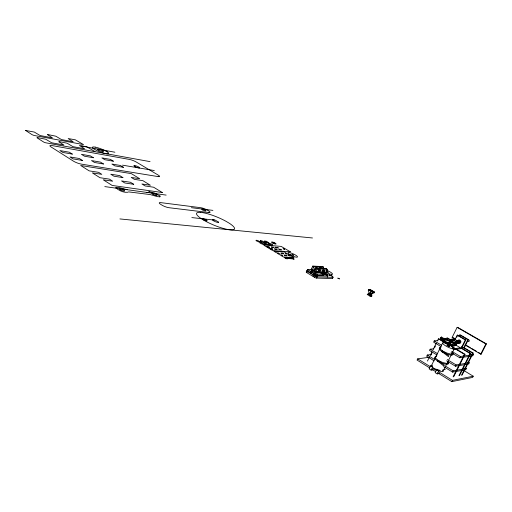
<?xml version="1.0" encoding="UTF-8"?>
<svg xmlns="http://www.w3.org/2000/svg" width="512" height="512" viewBox="0 0 512 512"><rect width="100%" height="100%" fill="white"/><g stroke="black" fill="none" stroke-linecap="round" stroke-linejoin="round"><path stroke-width="0.77" d="M457.434 342.259L457.062 342.835M453.344 353.498L453.037 354.054A10.854 2.483 26.4 0 1 451.59 354.259L447.501 353.261L442.24 350.918L441.824 351.763L447.078 354.112L451.168 355.104A10.848 2.49 26.4 0 0 452.614 354.899L452.89 354.144L452.25 353.158M447.36 345.306L449.152 346.176L448.96 345.869M324.448 272.058L325.491 272.678L325.888 272.32L327.091 269.651L326.035 268.627L316.288 268.179L314.682 271.501L316.141 271.718M314.803 271.661C316.282 273.165 318.611 272.358 318.534 269.894L320.915 269.997C317.165 273.376 323.552 273.357 322.707 270.08L325.05 270.182L324.083 272.499L325.491 272.678M319.866 269.376L318.893 271.738L319.322 271.635M317.414 267.917L315.027 267.808L313.882 270.17L312.243 270.125L313.83 266.714L323.661 267.334L322.509 266.56L312.806 266.086L311.181 269.408L312.64 269.626M327.091 269.651L327.04 269.235L317.37 268.8L315.814 272.288M323.699 270.234L323.04 271.904L324.192 272.627M324.128 272.243L323.098 271.59M312.243 269.728L307.546 269.523L306.458 271.981A1.574 0.352 23.9 0 0 306.81 272.659L314.566 277.338A1.587 0.358 24.1 0 0 316.589 278.086L332.442 278.547L332.986 277.344A1.542 0.333 24.2 0 0 332.57 276.666L330.029 275.155M306.81 272.659L307.354 271.43A1.574 0.352 23.9 0 1 307.002 270.752L308.026 270.797M310.829 273.056L311.373 271.827L313.197 271.898L312.154 271.27L310.33 271.194L309.779 272.422L311.61 272.493M316.365 267.296L315.514 269.754M315.04 273.344L313.824 273.299L313.274 274.528L314.49 274.573M314.656 273.92L315.213 272.685L321.306 272.922A1.613 0.352 24.1 0 1 323.354 273.683A1.613 0.352 24.1 0 1 323.757 274.381L323.213 275.603L317.126 275.398A1.626 0.358 24.1 0 1 315.046 274.63A1.626 0.358 24.1 0 1 314.656 273.92L315.046 273.933M314.33 275.162L314.88 273.926M315.046 274.63L315.597 273.395A1.626 0.358 24.1 0 1 315.213 272.685M314.566 277.338L315.117 276.102L307.354 271.43M317.126 275.398L317.677 274.163L323.757 274.381M316.589 278.086L317.696 275.622L327.782 275.955L327.232 277.171M320.966 273.683L321.306 272.922M322.688 272.077L322.886 271.635M325.21 273.152L324.077 272.774L324.704 272.653M332.269 277.338L332.57 276.666M457.568 341.235L458.406 340.461L459.565 340.55M368.87 293.549L369.107 293.037L368.288 290.131L368.57 289.53L370.285 289.542L374.643 292.096L374.362 292.704L371.763 293.594L370.054 293.594L370.022 296.141L367.264 294.509L368.87 293.549L370.586 293.549L370.822 293.037L370.003 290.15L370.285 289.542M367.264 294.509L368.986 294.509L370.586 293.549M370.022 296.141L371.738 296.134L371.763 293.594M370.054 293.594L372.653 292.698L372.934 292.09L374.643 292.096M429.414 357.235L417.677 358.861L417.069 360.096L429.766 367.962M431.098 354.515L427.29 355.027L426.675 356.269L434.17 360.851M433.939 348.762L430.144 349.216L429.53 350.464L437.05 355.021M438.01 340.493L434.24 340.883L433.626 342.138L440.992 346.547M427.456 361.062L429.222 357.485M430.278 355.341L432.038 351.763M433.094 349.613L436.269 343.174M437.325 341.03L438.387 338.88L438.963 338.822L444.448 342.074M430.867 355.258L431.923 353.114M434.739 347.398L435.443 345.971M451.322 345.619L445.062 342.79L440.39 339.123A5.747 1.267 26.2 0 1 440.301 338.848L441.414 337.024L445.53 339.45A5.555 1.216 26.3 0 1 452.806 342.278A5.555 1.216 26.3 0 1 453.824 344.768A8.499 1.862 26.2 0 1 451.949 344.339L445.69 341.517L441.018 337.856A5.747 1.261 26.2 0 1 440.922 337.581L441.414 337.024M432.147 365.51L430.675 365.741L429.126 368.883L431.136 370.131L433.344 369.76M431.443 365.6L442.624 342.989M431.136 370.131L432.691 366.982L430.675 365.741M446.253 339.43L446.95 338.029L447.507 337.971L451.565 340.358M455.546 339.386L452.147 337.395L457.126 327.366L457.664 327.328L486.4 343.885L481.229 354.061L480.71 354.138L465.069 344.966M451.366 340.352L451.994 339.091L454.074 338.88L458.15 341.267L457.523 342.522L455.45 342.758A2.496 0.544 26.3 0 1 452.461 341.658A2.496 0.544 26.3 0 1 451.366 340.352L451.891 340.294M452.454 341.658L453.082 340.397A2.496 0.538 26.2 0 1 451.994 339.091M453.722 339.584L454.074 338.88M438.778 370.739L436.742 369.485L435.181 372.64L437.21 373.901L438.778 370.739L440.23 370.496M454.79 340.026L457.19 335.206L457.741 335.155L465.85 339.872L461.696 348.154L461.146 348.224L465.299 339.93L465.85 339.872M456.717 337.216L457.741 335.155M453.894 345.702A2.496 0.55 26.3 0 0 453.984 345.696L454.144 345.382M454.419 344.832L454.618 344.435L456.691 344.198L456.064 345.446L453.984 345.696M455.45 342.758L456.083 341.498L458.15 341.267M459.085 336.333L459.763 334.963L460.314 334.912L468.384 339.597L464.25 347.827L463.706 347.898L467.84 339.654L468.384 339.597M445.274 366.88L443.885 369.651L445.338 369.408M445.965 365.491L448.038 361.331M448.73 359.949L453.92 349.549L461.754 348.544M442.931 371.744L443.866 369.869L442.413 370.118M452.557 372.102L453.19 370.848L466.387 368.506L465.766 369.728L452.557 372.102L443.706 366.688M455.514 366.214L456.147 364.954L469.28 362.784L468.659 364.013L455.514 366.214L446.624 360.826M459.757 357.766L460.397 356.493L473.427 354.586L472.8 355.814L459.757 357.766L451.046 352.557M453.107 376.87L464.435 354.342L464.998 354.259L453.677 376.762M451.814 381.626L452.454 380.358L473.248 376.211L472.634 377.421L451.814 381.626L437.786 372.928M458.918 375.757L470.131 353.53L470.675 353.446L459.475 375.654M461.504 375.245L472.659 353.165L473.19 353.088L462.048 375.142M480.71 354.138L485.888 343.949L486.4 343.885M318.24 270.144L319.206 268L321.555 268.109M148.8 191.962L147.981 192.454L146.304 192.397M127.955 192.224C123.853 192.877 119.002 190.662 115.942 187.885M456.672 340.73C459.834 338.65 460.48 345.114 457.555 342.362M321.107 268.224L319.814 267.629L321.165 268.179M148.806 191.955L149.472 191.789M116.205 187.322L115.936 187.866M327.021 274.618L325.85 274.086M325.856 274.016L327.078 274.566M455.923 340.704L457.869 340.621L458.886 341.741L458.349 343.098L456.077 343.366L456.685 342.253M159.776 196.838L160.179 196.55L159.968 196.019M268.794 242.778L258.65 241.926C252.87 239.661 257.766 239.814 259.507 241.587L262.01 241.798L260.282 240.73M264.109 242.976L265.792 243.136L267.725 244.25L270.189 244.454C265.152 242.291 272.973 243.661 272.595 245.056L262.502 244.243C256.672 242.035 261.619 242.093 263.354 243.891L265.85 244.096L264.115 243.04M264.64 241.056L266.387 241.254L268.851 242.733M260.307 240.762L261.933 240.838L263.898 241.958L266.362 242.163L264.634 241.101M116.224 187.315L119.219 187.552L127.187 189.754M128.499 191.878L150.214 194.573L157.267 196.589L159.757 196.845M437.21 373.901L439.392 373.51M453.478 348.717L459.757 347.923M452.147 337.395L452.685 337.338M313.882 266.707L312.851 266.08M370.163 295.846L371.872 295.84M367.405 294.214L369.12 294.214M369.811 294.106L371.526 294.106M372.653 292.698L374.362 292.704M369.107 293.037L370.822 293.037M368.288 290.131L370.003 290.15M149.485 191.782L154.835 193.107L159.962 196.013M315.117 276.102A1.587 0.352 24.1 0 0 317.146 276.858L332.986 277.344M323.232 274.234L324.998 274.298L323.955 273.677L322.182 273.613M321.453 271.955L323.706 272.045M319.744 272.154L321.517 272.224L327.782 275.955M321.997 270.739L323.494 270.803M314.758 270.714L311.699 270.586A1.619 0.358 24 0 0 312.083 271.283A1.619 0.358 24 0 0 314.157 272.058L320.256 272.294A1.606 0.352 24.1 0 0 320.486 272.102M313.805 269.798L315.373 269.862M322.458 270.182L323.955 270.246M200.243 212.358L202.829 212.666A20.486 4.346 22.4 0 1 226.374 221.51L229.312 223.258A20.486 4.346 22.4 0 1 231.277 229.901L228.742 229.658A20.486 4.346 22.4 0 1 204.371 220.544M119.923 218.938L312.486 237.978M191.84 217.587L214.381 220.09M326.893 271.514L328.346 272.282L326.746 271.622M191.354 207.686L212.909 210.387M104.8 186.598L166.15 195.098M456.122 342.317L457.523 342.522M94.464 151.616L94.982 151.552L86.566 146.701L79.456 145.491L84.582 148.781L72.934 146.656L67.117 143.206L59.334 141.645L58.752 141.722L63.885 145.011L51.629 142.771L45.773 139.251L37.587 137.613A1.69 0.32 19.9 0 0 37.274 137.984L43.546 141.958A1.696 0.326 20 0 0 45.792 142.803L150.048 161.626M106.573 153.747L105.312 153.517M122.522 165.158L154.31 170.56M81.741 146.093L114.899 152.224M451.27 341.069C452.269 340.486 448.026 339.757 451.27 341.069A2.496 0.544 26.3 0 0 454.317 342.611A2.496 0.544 26.3 0 0 455.251 342.253M451.642 344.986L445.376 342.15L440.704 338.49A5.747 1.261 26.2 0 1 440.608 338.214L441.107 337.651L445.216 340.083A5.555 1.222 26.3 0 1 452.493 342.912A5.555 1.222 26.3 0 1 453.51 345.408A8.499 1.869 26.2 0 1 451.629 344.979M319.654 270.611L318.726 270.035L319.718 270.323M457.254 340.755C459.123 341.408 457.664 344.538 456.237 342.822M318.579 271.603L320.051 272.461M457.126 327.366L485.888 343.949M459.763 334.963L467.84 339.654M457.19 335.206L465.299 339.93M106.118 151.168L107.219 151.827M453.37 337.734L455.405 338.931M465.6 344.902L470.355 347.693M471.718 348.486L476.474 351.277M478.515 352.467L481.229 354.061M368.57 289.53L372.934 292.09M463.731 347.52L473.19 353.088M446.95 338.029L451.008 340.416M461.696 346.714L472.659 353.165M454.656 342.995L456.691 344.198M472.077 353.786L473.427 354.586M448.96 340.634L444.32 338.291L447.718 340.294M461.178 347.846L470.675 353.446M455.77 345.05L470.131 353.53M322.509 266.56L323.546 267.174M325.997 268.621L327.04 269.235M450.323 342.093C447.206 340.557 451.584 343.533 450.611 342.259M454.707 344.646L456.064 345.446M368.986 294.509L371.738 296.134M204.333 220.538L201.389 218.733A20.486 4.346 22.4 0 1 200.25 212.358M451.296 346.138L464.998 354.259M438.387 338.88L445.242 342.95M452.096 347.021L464.435 354.342M329.222 274.675L329.696 274.963M452.691 348.819L453.92 349.549M316.365 268.166L317.421 268.794M312.429 266.477L313.478 267.104M315.936 268.57L316.992 269.197M318.95 271.418L320 272.045M434.24 340.883L441.619 345.286M451.674 351.29L460.397 356.493M467.936 361.984L469.28 362.784M311.238 269.146L312.288 269.773M314.746 271.245L315.795 271.872M314.547 271.366L315.59 271.994M311.296 269.568L312.346 270.195M307.546 269.523L310.33 271.194M311.373 271.827L313.824 273.299M316.006 274.605L317.696 275.622M307.002 270.752L317.146 276.858M312.723 275.757L313.779 276.39M465.05 367.699L466.387 368.506M430.144 349.216L437.67 353.773M447.251 359.571L456.147 364.954M463.827 370.509L473.248 376.211M427.29 355.027L434.784 359.603M445.011 365.85L453.19 370.848M417.677 358.861L430.381 366.714M432.39 367.955L436.403 370.438M438.406 371.674L452.454 380.358M431.77 369.203L435.776 371.686M454.912 343.181L456.045 343.386L455.443 342.842M454.944 343.206L454.976 343.232A2.496 0.544 26.3 0 1 453.728 343.392A2.496 0.544 26.3 0 1 450.822 341.773M447.68 362.33L448.301 363.334L448.013 364.122A10.822 2.598 26.6 0 1 446.554 364.358L442.464 363.392L437.222 361.05L437.638 360.205L442.88 362.554L446.97 363.52A10.822 2.592 26.6 0 0 448.429 363.283L448.749 362.701L448.326 361.773M320.352 272.147A1.651 0.358 24.1 0 1 319.45 272.173A1.651 0.358 24.1 0 1 317.683 271.322M325.459 272.294A2.278 0.493 24.1 0 1 325.638 272.358A1.632 0.352 24.1 0 0 326.381 272.051M319.757 270.874A1.651 0.358 24 0 1 318.234 270.099M318.182 269.594A1.651 0.358 24 0 1 319.002 269.798A2.285 0.493 24 0 0 319.181 269.862M326.003 271.091A2.278 0.486 24.1 0 1 326.182 271.149A1.638 0.346 24.1 0 0 327.277 271.277A1.638 0.346 24.1 0 0 326.394 270.522M317.677 274.163A1.626 0.358 24.1 0 1 315.603 273.395M323.2 275.168A1.613 0.352 24.1 0 1 323.213 275.603M332.55 278.246A1.542 0.339 24.3 0 1 332.442 278.547M331.738 274.739A5.421 1.165 24.2 0 1 328.723 275.04A5.421 1.165 24.2 0 1 322.426 271.674M326.56 270.266A5.421 1.158 24.1 0 1 332.486 274.144A5.421 1.158 24.1 0 1 325.581 272.25M457.498 341.235A1.811 1.69 67.6 0 1 459.994 340.179A1.811 1.69 67.6 0 1 460.371 343.04A1.811 1.69 67.6 0 1 457.664 342.477M458.733 340.845A0.96 0.896 67.6 0 1 459.93 341.229A0.96 0.896 67.6 0 1 459.706 342.496A0.96 0.896 67.6 0 1 458.477 342.291M458.342 341.267A0.96 0.896 67.6 0 1 458.483 341.043M439.52 370.202A3.744 0.934 26.8 0 1 437.184 369.446M436.57 356.282A10.835 2.592 26.7 0 0 435.302 356.57L435.066 357.254L435.917 358.534L444.218 365.152L443.795 365.997L435.501 359.379L434.656 358.093L434.893 357.402A10.835 2.605 26.7 0 1 435.834 357.126M441.107 347.11A10.867 2.483 26.5 0 0 439.853 347.373L439.629 348.026L440.499 349.28L448.883 355.795L448.461 356.646L440.083 350.125L439.213 348.864L439.437 348.211A10.867 2.496 26.5 0 1 440.691 347.949M455.04 342.285A0.973 0.909 68.6 0 1 454.906 342.803M467.917 339.853A0.941 0.883 65.5 0 1 469.12 340.211A0.941 0.883 65.5 0 1 468.89 341.459A0.941 0.883 65.5 0 1 467.667 341.222M436.992 369.53A1.619 0.403 26.8 0 1 436.678 369.395M435.987 369.011A1.619 0.403 26.8 0 1 435.814 368.896M454.618 344.435A2.496 0.544 26.3 0 1 454.406 344.435M456.083 341.498A2.496 0.538 26.2 0 1 453.088 340.397M449.613 346.106A1.76 0.39 26.3 0 1 449.171 346.49A1.76 0.39 26.3 0 1 447.008 345.389A1.76 0.39 26.3 0 1 447.245 344.902M449.843 344.819A1.76 0.39 26.3 0 1 449.786 345.453A1.76 0.39 26.3 0 1 447.411 344.224A1.76 0.39 26.3 0 1 448.256 344M450.669 345.427A6.278 1.402 26.3 0 1 452.346 348.698A6.278 1.402 26.3 0 1 443.226 344.083A6.278 1.402 26.3 0 1 447.494 343.821M442.598 370.714A6.24 1.555 26.8 0 1 435.872 369.498A6.24 1.555 26.8 0 1 432.25 365.216M451.315 345.613A8.499 1.875 26.2 0 0 453.21 346.054A5.555 1.222 26.3 0 0 454.285 345.325M454.413 343.93A2.496 0.544 26.3 0 1 454.432 344.461M451.04 340.704A2.496 0.544 26.3 0 1 451.846 340.461M451.347 341.274A2.496 0.544 26.3 0 1 452.819 341.818M289.715 254.438L290.931 254.957L289.715 254.438M337.882 278.163L339.52 278.899L337.894 278.138M286.682 258.413L285.35 257.862L286.682 258.413M25.6 130.451L32.122 134.714L33.971 135.43L83.526 144.595L75.302 139.814L68.166 138.56L73.158 141.766L61.491 139.571L55.802 136.198L48.013 134.592L47.418 134.624L52.422 137.862L40.147 135.552L34.278 132.058L25.6 130.451M454.528 340.621L453.178 339.987L454.528 340.621M284.646 249.28L283.053 248.621L284.646 249.306M274.605 243.328L273.005 242.669L274.605 243.328M450.643 343.174L448.832 342.31L450.624 343.219M327.29 274.662L325.638 273.939L327.29 274.662M322.938 273.894L321.76 273.376L322.931 273.907M293.498 255.187L291.917 254.509L293.498 255.206M372.237 291.091L370.982 290.509L372.23 291.11M293.35 258.829L292.038 258.272L293.35 258.829M290.342 251.782L273.632 250.675A1.523 0.333 23.3 0 1 271.661 249.939L264.448 245.6A1.51 0.326 23.2 0 1 264.205 245.005L281.158 246.4L290.342 251.782M291.834 258.765L287.904 258.528A2.259 0.493 23.6 0 0 287.507 258.726A1.626 0.358 23.5 0 1 286.208 258.605A1.626 0.358 23.5 0 1 284.544 257.606A1.626 0.358 23.5 0 1 285.69 257.632A2.246 0.493 23.5 0 0 286.906 257.926L290.835 258.17A2.234 0.486 23.6 0 0 291.219 257.971A1.606 0.346 23.6 0 1 292.499 258.093A1.606 0.346 23.6 0 1 294.15 259.085A1.606 0.346 23.6 0 1 293.03 259.059A2.246 0.486 23.6 0 0 291.834 258.765M293.875 257.645L283.462 256.992L280.8 255.392L282.682 255.514L281.683 254.918L279.808 254.79L277.485 253.395L279.373 253.523L278.381 252.928L276.499 252.8L273.862 251.213L284.358 251.962L286.97 253.517L285.139 253.395L286.125 253.978L287.949 254.106L290.259 255.482L288.429 255.36L289.421 255.955L291.245 256.07L293.875 257.645M286.995 255.795L285.139 255.674L284.147 255.078L286.003 255.2L286.995 255.795M282.707 253.222L280.851 253.101L281.837 253.69L283.693 253.818L282.707 253.222M271.93 248.659L270.035 248.512L271.014 249.101L272.902 249.242L271.93 248.659M276.269 248.986L274.406 248.845L275.379 249.427L277.242 249.568L276.269 248.986M280.55 249.306L278.714 249.171L279.686 249.747L281.523 249.888L280.55 249.306M269.658 247.29L267.763 247.149L266.79 246.56L268.685 246.707L269.658 247.29M274.003 247.622L272.134 247.482L271.168 246.899L273.037 247.046L274.003 247.622M278.285 247.955L275.482 247.238L278.285 247.955M208.934 212.557L168.87 207.693A5.286 1.146 21.6 0 1 161.869 205.082L160.691 204.352A5.28 1.139 21.6 0 1 160.698 202.624L200.915 207.725A4.973 1.018 22.2 0 1 207.411 210.17L208.563 210.861A4.979 1.024 22.2 0 1 208.928 212.557M162.317 192.525L112.154 185.44L103.27 179.808L112.691 181.197L109.408 179.13L99.974 177.722L92.378 172.902L101.824 174.355L98.611 172.333L89.152 170.861L80.672 165.485L131.328 173.619L139.693 178.726L131.206 177.402L134.387 179.354L142.867 180.659L150.374 185.242L141.914 183.981L145.165 185.971L153.613 187.219L162.317 192.525M133.709 184.288L124.787 182.976L121.523 180.934L130.451 182.266L133.709 184.288M122.899 177.594L113.952 176.218L110.752 174.221L119.706 175.616L122.899 177.594M158.182 176.595L81.306 164.109A5.907 1.197 20.4 0 1 73.453 161.152L51.008 146.925A5.805 1.139 20.1 0 1 51.968 145.568L129.453 159.437A5.184 0.947 21.2 0 1 136.269 162.029L158.208 175.098A5.274 0.992 21.5 0 1 158.182 176.595M95.219 147.136L94.618 147.034A8.73 1.6 20.8 0 0 93.824 148.902L94.925 149.568A8.73 1.6 20.8 0 0 106.099 153.67A8.73 1.6 20.8 0 0 106.944 151.654A8.73 1.6 20.8 0 0 95.898 147.283L95.219 147.136M82.438 160.454L73.024 158.88L69.965 156.941L79.386 158.534L82.438 160.454M103.462 163.974L94.534 162.483L91.488 160.582L100.416 162.093L103.462 163.974M123.411 167.315L114.938 165.894L111.898 164.038L120.384 165.472L123.411 167.315M72.307 154.093L62.88 152.461L59.878 150.566L69.312 152.211L72.307 154.093M93.363 157.734L84.422 156.192L81.434 154.33L90.381 155.891L93.363 157.734M113.35 161.197L104.864 159.725L101.888 157.901L110.387 159.386L113.35 161.197M218.566 222.125L215.494 220.262A3.238 0.685 22.4 0 0 212.576 219.904A3.238 0.685 22.4 0 0 215.814 221.869A3.238 0.685 22.4 0 0 218.566 222.125M289.702 254.579A5.261 1.12 23.6 0 0 297.498 257.018A5.261 1.12 23.6 0 0 290.912 252.992A5.261 1.12 23.6 0 0 289.702 254.579M272.371 242.854A2.445 0.512 23.3 0 0 276.032 244.006A2.445 0.512 23.3 0 0 273.011 242.163A2.445 0.512 23.3 0 0 272.371 242.854M98.726 150.176A3.091 0.57 20.8 0 0 103.424 151.52A3.091 0.57 20.8 0 0 99.539 149.434A3.091 0.57 20.8 0 0 98.726 150.176M203.578 219.776A2.394 0.512 22.2 0 0 207.142 220.794A2.394 0.512 22.2 0 0 204.109 219.027A2.394 0.512 22.2 0 0 203.578 219.776M152.96 194.266A2.726 0.57 21.5 0 0 156.979 195.334A2.726 0.57 21.5 0 0 153.402 193.382A2.726 0.57 21.5 0 0 152.96 194.266M120.301 189.792A2.867 0.621 20.9 0 0 124.614 190.925A2.867 0.621 20.9 0 0 120.941 188.89A2.867 0.621 20.9 0 0 120.301 189.792M135.027 166.573A3.091 0.576 21.3 0 0 139.635 167.872A3.091 0.576 21.3 0 0 135.629 165.734A3.091 0.576 21.3 0 0 135.027 166.573M202.566 209.901A2.285 0.467 22.2 0 0 205.978 210.893A2.285 0.467 22.2 0 0 203.078 209.229A2.285 0.467 22.2 0 0 202.566 209.901"/></g></svg>
